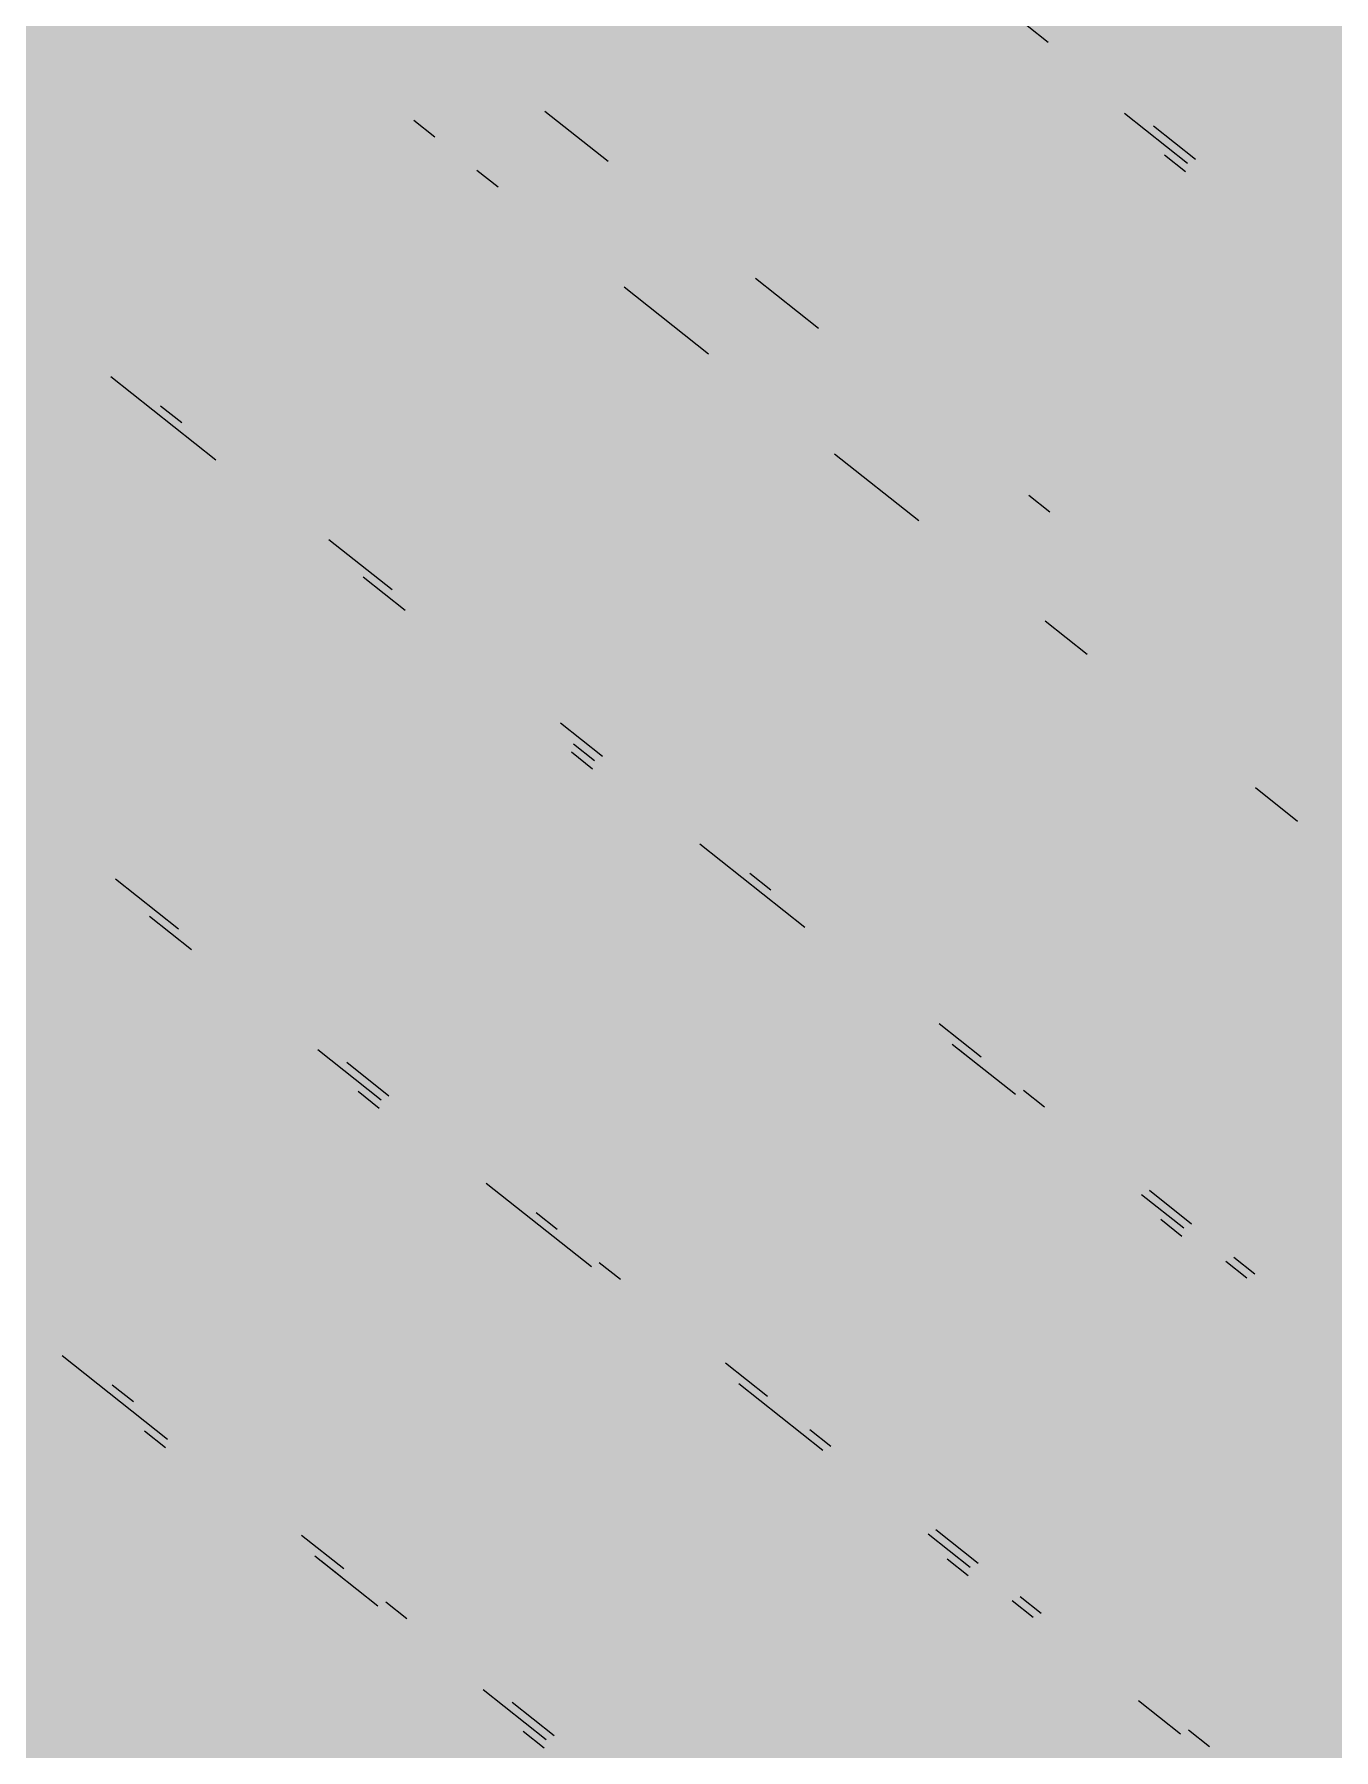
# Paper-space layout '03 3D Building and Roof' of a CAD drawing. Header units: millimetres. Extents: x 5 to 415, y 5 to 292.
# Drawn here: x 258.859 to 260.909, y 83.604 to 86.311 of the extents above; entities that cross this region are included whole.
import ezdxf

# ---------------------------------------------------------------- set-up
doc = ezdxf.new("R2010")
doc.units = ezdxf.units.MM
doc.layers.add('EXISTING', color=7, linetype='Continuous')
doc.layers.add('IMAGES', color=7, linetype='Continuous')

# ---------------------------------------------------------------- blocks, each defined once
blk = doc.blocks.new('SHEET_03')
at = {"layer": 'EXISTING', "color": 250, "lineweight": 9}
for p, q in [((260.4586, 86.2977), (260.4254, 86.324)), ((259.7643, 86.1099), (259.6647, 86.1889)), ((260.5789, 86.1864), (260.6785, 86.1074)), ((259.4578, 86.1756), (259.491, 86.1493)), ((260.691, 86.1133), (260.6246, 86.166)), ((260.6753, 86.0938), (260.6421, 86.1201)), ((259.5574, 86.0966), (259.5906, 86.0703)), ((260.0963, 85.8465), (259.9967, 85.9255)), ((259.7898, 85.9122), (259.9226, 85.8069)), ((258.9795, 85.7709), (259.1454, 85.6393)), ((259.0915, 85.6978), (259.0583, 85.7241)), ((260.1217, 85.6488), (260.2545, 85.5435)), ((260.4614, 85.5568), (260.4282, 85.5831)), ((259.4235, 85.4344), (259.3239, 85.5134)), ((259.3778, 85.4549), (259.4442, 85.4022)), ((260.4537, 85.3855), (260.5201, 85.3328)), ((259.7554, 85.171), (259.6891, 85.2237)), ((259.7098, 85.1915), (259.743, 85.1651)), ((259.7398, 85.1515), (259.7066, 85.1779)), ((260.7857, 85.1221), (260.852, 85.0694)), ((259.9089, 85.0335), (260.0749, 84.9018)), ((259.0865, 84.8989), (258.987, 84.9779)), ((260.021, 84.9603), (259.9878, 84.9866)), ((259.0409, 84.9194), (259.1072, 84.8667)), ((260.353, 84.6969), (260.2866, 84.7496)), ((259.3064, 84.7087), (259.406, 84.6296)), ((260.3073, 84.7174), (260.4069, 84.6384)), ((260.3498, 84.6833), (260.3166, 84.7096)), ((259.4185, 84.6355), (259.3521, 84.6882)), ((260.4526, 84.6179), (260.4194, 84.6442)), ((259.4029, 84.616), (259.3697, 84.6424)), ((259.572, 84.498), (259.738, 84.3663)), ((260.6849, 84.4335), (260.6185, 84.4862)), ((260.606, 84.4803), (260.6724, 84.4277)), ((259.6841, 84.4248), (259.6509, 84.4511)), ((260.6693, 84.414), (260.6361, 84.4404)), ((260.7388, 84.375), (260.772, 84.3486)), ((260.7845, 84.3545), (260.7513, 84.3808)), ((259.7836, 84.3458), (259.7504, 84.3721)), ((258.9031, 84.2258), (259.0691, 84.0942)), ((260.016, 84.1614), (259.9496, 84.2141)), ((259.0152, 84.1527), (258.982, 84.179)), ((259.9703, 84.1819), (260.1031, 84.0765)), ((259.0659, 84.0805), (259.0327, 84.1069)), ((260.1156, 84.0824), (260.0824, 84.1087)), ((259.3471, 83.8893), (259.2807, 83.942)), ((260.2691, 83.9448), (260.3355, 83.8922)), ((260.348, 83.898), (260.2816, 83.9507)), ((259.3014, 83.9098), (259.401, 83.8308)), ((259.344, 83.8757), (259.3108, 83.902)), ((260.3323, 83.8785), (260.2991, 83.9049)), ((259.4467, 83.8103), (259.4135, 83.8366)), ((260.4019, 83.8395), (260.4351, 83.8131)), ((260.4476, 83.819), (260.4144, 83.8453)), ((259.567, 83.6991), (259.6666, 83.62)), ((259.6791, 83.6259), (259.6127, 83.6786)), ((260.601, 83.6814), (260.6674, 83.6288)), ((259.6634, 83.6064), (259.6302, 83.6328)), ((260.7131, 83.6083), (260.6799, 83.6346))]:
    blk.add_line(p, q, dxfattribs=at)
at = {"layer": 'IMAGES', "color": 7}
for points in [[(258.5945, 86.2777), (258.98, 86.2777), (258.5945, 86.3741), (258.98, 86.3741)], [(258.98, 86.2777), (259.1727, 86.2777), (258.98, 86.3741), (259.1727, 86.3741)], [(259.1727, 86.2777), (259.3655, 86.2777), (259.1727, 86.3741), (259.3655, 86.3741)], [(259.3655, 86.2777), (259.5582, 86.2777), (259.3655, 86.3741), (259.5582, 86.3741)], [(259.5582, 86.2777), (259.6545, 86.2777), (259.5582, 86.3741), (259.6545, 86.3741)], [(259.6545, 86.2777), (259.7509, 86.2777), (259.6545, 86.3741), (259.7509, 86.3741)], [(259.7509, 86.2777), (260.1364, 86.2777), (259.7509, 86.3741), (260.1364, 86.3741)], [(260.1364, 86.2777), (260.2327, 86.2777), (260.1364, 86.3741), (260.2327, 86.3741)], [(260.2327, 86.2777), (260.3291, 86.2777), (260.2327, 86.3741), (260.3291, 86.3741)], [(260.3291, 86.2777), (260.4255, 86.2777), (260.3291, 86.3741), (260.4255, 86.3741)], [(260.4255, 86.2777), (260.5218, 86.2777), (260.4255, 86.3741), (260.5218, 86.3741)], [(260.5218, 86.2777), (260.6182, 86.2777), (260.5218, 86.3741), (260.6182, 86.3741)], [(260.6182, 86.2777), (260.7145, 86.2777), (260.6182, 86.3741), (260.7145, 86.3741)], [(260.7145, 86.2777), (260.8109, 86.2777), (260.7145, 86.3741), (260.8109, 86.3741)], [(260.8109, 86.2777), (260.9073, 86.2777), (260.8109, 86.3741), (260.9073, 86.3741)], [(260.9073, 86.1813), (261.2927, 86.1813), (260.9073, 86.3741), (261.2927, 86.3741)], [(258.6909, 86.1813), (259.0764, 86.1813), (258.6909, 86.2777), (259.0764, 86.2777)], [(259.0764, 86.1813), (259.1727, 86.1813), (259.0764, 86.2777), (259.1727, 86.2777)], [(259.1727, 86.1813), (259.2691, 86.1813), (259.1727, 86.2777), (259.2691, 86.2777)], [(259.2691, 86.1813), (259.3655, 86.1813), (259.2691, 86.2777), (259.3655, 86.2777)], [(259.3655, 86.1813), (259.4618, 86.1813), (259.3655, 86.2777), (259.4618, 86.2777)], [(259.4618, 86.1813), (259.5582, 86.1813), (259.4618, 86.2777), (259.5582, 86.2777)], [(259.5582, 86.1813), (259.6545, 86.1813), (259.5582, 86.2777), (259.6545, 86.2777)], [(259.6545, 86.1813), (259.7509, 86.1813), (259.6545, 86.2777), (259.7509, 86.2777)], [(259.7509, 86.1813), (259.8473, 86.1813), (259.7509, 86.2777), (259.8473, 86.2777)], [(259.8473, 86.1813), (260.2327, 86.1813), (259.8473, 86.2777), (260.2327, 86.2777)], [(260.2327, 86.1813), (260.3291, 86.1813), (260.2327, 86.2777), (260.3291, 86.2777)], [(260.3291, 86.1813), (260.4255, 86.1813), (260.3291, 86.2777), (260.4255, 86.2777)], [(260.4255, 86.1813), (260.5218, 86.1813), (260.4255, 86.2777), (260.5218, 86.2777)], [(260.5218, 86.1813), (260.6182, 86.1813), (260.5218, 86.2777), (260.6182, 86.2777)], [(260.6182, 86.1813), (260.7145, 86.1813), (260.6182, 86.2777), (260.7145, 86.2777)], [(260.7145, 86.1813), (260.8109, 86.1813), (260.7145, 86.2777), (260.8109, 86.2777)], [(260.8109, 86.1813), (260.9073, 86.1813), (260.8109, 86.2777), (260.9073, 86.2777)], [(258.7873, 86.0849), (259.2691, 86.0849), (258.7873, 86.1813), (259.2691, 86.1813)], [(259.2691, 86.0849), (259.3655, 86.0849), (259.2691, 86.1813), (259.3655, 86.1813)], [(259.3655, 86.0849), (259.5582, 86.0849), (259.3655, 86.1813), (259.5582, 86.1813)], [(259.5582, 86.0849), (259.6545, 86.0849), (259.5582, 86.1813), (259.6545, 86.1813)], [(259.6545, 86.0849), (259.7509, 86.0849), (259.6545, 86.1813), (259.7509, 86.1813)], [(259.7509, 86.0849), (259.8473, 86.0849), (259.7509, 86.1813), (259.8473, 86.1813)], [(259.8473, 86.0849), (259.9436, 86.0849), (259.8473, 86.1813), (259.9436, 86.1813)], [(259.9436, 86.0849), (260.3291, 86.0849), (259.9436, 86.1813), (260.3291, 86.1813)], [(260.3291, 86.0849), (260.4255, 86.0849), (260.3291, 86.1813), (260.4255, 86.1813)], [(260.4255, 86.0849), (260.5218, 86.0849), (260.4255, 86.1813), (260.5218, 86.1813)], [(260.5218, 86.0849), (260.6182, 86.0849), (260.5218, 86.1813), (260.6182, 86.1813)], [(260.6182, 86.0849), (260.7145, 86.0849), (260.6182, 86.1813), (260.7145, 86.1813)], [(260.7145, 86.0849), (260.8109, 86.0849), (260.7145, 86.1813), (260.8109, 86.1813)], [(260.8109, 86.0849), (260.9073, 86.0849), (260.8109, 86.1813), (260.9073, 86.1813)], [(260.9073, 86.0849), (261.0036, 86.0849), (260.9073, 86.1813), (261.0036, 86.1813)], [(258.7873, 85.9885), (258.8836, 85.9885), (258.7873, 86.0849), (258.8836, 86.0849)], [(258.8836, 85.9885), (259.3655, 85.9885), (258.8836, 86.0849), (259.3655, 86.0849)], [(259.3655, 85.9885), (259.4618, 85.9885), (259.3655, 86.0849), (259.4618, 86.0849)], [(259.4618, 85.9885), (259.5582, 85.9885), (259.4618, 86.0849), (259.5582, 86.0849)], [(259.5582, 85.9885), (259.6545, 85.9885), (259.5582, 86.0849), (259.6545, 86.0849)], [(259.6545, 85.9885), (259.7509, 85.9885), (259.6545, 86.0849), (259.7509, 86.0849)], [(259.7509, 85.9885), (259.8473, 85.9885), (259.7509, 86.0849), (259.8473, 86.0849)], [(259.8473, 85.9885), (259.9436, 85.9885), (259.8473, 86.0849), (259.9436, 86.0849)], [(259.9436, 85.9885), (260.04, 85.9885), (259.9436, 86.0849), (260.04, 86.0849)], [(260.04, 85.9885), (260.1364, 85.9885), (260.04, 86.0849), (260.1364, 86.0849)], [(260.1364, 85.9885), (260.5218, 85.9885), (260.1364, 86.0849), (260.5218, 86.0849)], [(260.5218, 85.9885), (260.6182, 85.9885), (260.5218, 86.0849), (260.6182, 86.0849)], [(260.6182, 85.9885), (260.7145, 85.9885), (260.6182, 86.0849), (260.7145, 86.0849)], [(260.7145, 85.9885), (260.8109, 85.9885), (260.7145, 86.0849), (260.8109, 86.0849)], [(260.8109, 85.9885), (260.9073, 85.9885), (260.8109, 86.0849), (260.9073, 86.0849)], [(260.9073, 85.9885), (261.0036, 85.9885), (260.9073, 86.0849), (261.0036, 86.0849)], [(258.6909, 85.8921), (258.8836, 85.8921), (258.6909, 85.9885), (258.8836, 85.9885)], [(258.8836, 85.8921), (258.98, 85.8921), (258.8836, 85.9885), (258.98, 85.9885)], [(258.98, 85.8921), (259.0764, 85.8921), (258.98, 85.9885), (259.0764, 85.9885)], [(259.0764, 85.8921), (259.4618, 85.8921), (259.0764, 85.9885), (259.4618, 85.9885)], [(259.4618, 85.8921), (259.5582, 85.8921), (259.4618, 85.9885), (259.5582, 85.9885)], [(259.5582, 85.8921), (259.6545, 85.8921), (259.5582, 85.9885), (259.6545, 85.9885)], [(259.6545, 85.8921), (259.7509, 85.8921), (259.6545, 85.9885), (259.7509, 85.9885)], [(259.7509, 85.8921), (259.8473, 85.8921), (259.7509, 85.9885), (259.8473, 85.9885)], [(259.8473, 85.8921), (259.9436, 85.8921), (259.8473, 85.9885), (259.9436, 85.9885)], [(259.9436, 85.8921), (260.04, 85.8921), (259.9436, 85.9885), (260.04, 85.9885)], [(260.04, 85.8921), (260.1364, 85.8921), (260.04, 85.9885), (260.1364, 85.9885)], [(260.1364, 85.8921), (260.2327, 85.8921), (260.1364, 85.9885), (260.2327, 85.9885)], [(260.2327, 85.8921), (260.6182, 85.8921), (260.2327, 85.9885), (260.6182, 85.9885)], [(260.6182, 85.8921), (260.7145, 85.8921), (260.6182, 85.9885), (260.7145, 85.9885)], [(260.7145, 85.8921), (260.8109, 85.8921), (260.7145, 85.9885), (260.8109, 85.9885)], [(260.8109, 85.8921), (260.9073, 85.8921), (260.8109, 85.9885), (260.9073, 85.9885)], [(260.9073, 85.8921), (261.0036, 85.8921), (260.9073, 85.9885), (261.0036, 85.9885)], [(258.7873, 85.7957), (258.98, 85.7957), (258.7873, 85.8921), (258.98, 85.8921)], [(258.98, 85.7957), (259.0764, 85.7957), (258.98, 85.8921), (259.0764, 85.8921)], [(259.0764, 85.7957), (259.1727, 85.7957), (259.0764, 85.8921), (259.1727, 85.8921)], [(259.1727, 85.7957), (259.6545, 85.7957), (259.1727, 85.8921), (259.6545, 85.8921)], [(259.6545, 85.7957), (259.7509, 85.7957), (259.6545, 85.8921), (259.7509, 85.8921)], [(259.7509, 85.7957), (259.8473, 85.7957), (259.7509, 85.8921), (259.8473, 85.8921)], [(259.8473, 85.7957), (260.04, 85.7957), (259.8473, 85.8921), (260.04, 85.8921)], [(260.04, 85.7957), (260.1364, 85.7957), (260.04, 85.8921), (260.1364, 85.8921)], [(260.1364, 85.7957), (260.2327, 85.7957), (260.1364, 85.8921), (260.2327, 85.8921)], [(260.2327, 85.7957), (260.3291, 85.7957), (260.2327, 85.8921), (260.3291, 85.8921)], [(260.3291, 85.7957), (260.8109, 85.7957), (260.3291, 85.8921), (260.8109, 85.8921)], [(260.8109, 85.7957), (260.9073, 85.7957), (260.8109, 85.8921), (260.9073, 85.8921)], [(260.9073, 85.7957), (261.0036, 85.7957), (260.9073, 85.8921), (261.0036, 85.8921)], [(258.7873, 85.6993), (258.8836, 85.6993), (258.7873, 85.7957), (258.8836, 85.7957)], [(258.8836, 85.6993), (258.98, 85.6993), (258.8836, 85.7957), (258.98, 85.7957)], [(258.98, 85.6993), (259.0764, 85.6993), (258.98, 85.7957), (259.0764, 85.7957)], [(259.0764, 85.6993), (259.1727, 85.6993), (259.0764, 85.7957), (259.1727, 85.7957)], [(259.1727, 85.6993), (259.2691, 85.6993), (259.1727, 85.7957), (259.2691, 85.7957)], [(259.2691, 85.6993), (259.7509, 85.6993), (259.2691, 85.7957), (259.7509, 85.7957)], [(259.7509, 85.6993), (259.8473, 85.6993), (259.7509, 85.7957), (259.8473, 85.7957)], [(259.8473, 85.6993), (259.9436, 85.6993), (259.8473, 85.7957), (259.9436, 85.7957)], [(259.9436, 85.6993), (260.04, 85.6993), (259.9436, 85.7957), (260.04, 85.7957)], [(260.04, 85.6993), (260.1364, 85.6993), (260.04, 85.7957), (260.1364, 85.7957)], [(260.1364, 85.6993), (260.2327, 85.6993), (260.1364, 85.7957), (260.2327, 85.7957)], [(260.2327, 85.6993), (260.3291, 85.6993), (260.2327, 85.7957), (260.3291, 85.7957)], [(260.3291, 85.6993), (260.4255, 85.6993), (260.3291, 85.7957), (260.4255, 85.7957)], [(260.4255, 85.6993), (261.0036, 85.6993), (260.4255, 85.7957), (261.0036, 85.7957)], [(258.4018, 85.6029), (258.8836, 85.6029), (258.4018, 85.6993), (258.8836, 85.6993)], [(258.8836, 85.6029), (258.98, 85.6029), (258.8836, 85.6993), (258.98, 85.6993)], [(258.98, 85.6029), (259.0764, 85.6029), (258.98, 85.6993), (259.0764, 85.6993)], [(259.0764, 85.6029), (259.1727, 85.6029), (259.0764, 85.6993), (259.1727, 85.6993)], [(259.1727, 85.6029), (259.2691, 85.6029), (259.1727, 85.6993), (259.2691, 85.6993)], [(259.2691, 85.6029), (259.3655, 85.6029), (259.2691, 85.6993), (259.3655, 85.6993)], [(259.3655, 85.6029), (259.8473, 85.6029), (259.3655, 85.6993), (259.8473, 85.6993)], [(259.8473, 85.6029), (259.9436, 85.6029), (259.8473, 85.6993), (259.9436, 85.6993)], [(259.9436, 85.6029), (260.04, 85.6029), (259.9436, 85.6993), (260.04, 85.6993)], [(260.04, 85.6029), (260.3291, 85.6029), (260.04, 85.6993), (260.3291, 85.6993)], [(260.3291, 85.6029), (260.4255, 85.6029), (260.3291, 85.6993), (260.4255, 85.6993)], [(260.4255, 85.6029), (260.6182, 85.6029), (260.4255, 85.6993), (260.6182, 85.6993)], [(260.6182, 85.6029), (261.0036, 85.6029), (260.6182, 85.6993), (261.0036, 85.6993)], [(258.4982, 85.5065), (258.98, 85.5065), (258.4982, 85.6029), (258.98, 85.6029)], [(258.98, 85.5065), (259.0764, 85.5065), (258.98, 85.6029), (259.0764, 85.6029)], [(259.0764, 85.5065), (259.1727, 85.5065), (259.0764, 85.6029), (259.1727, 85.6029)], [(259.1727, 85.5065), (259.3655, 85.5065), (259.1727, 85.6029), (259.3655, 85.6029)], [(259.3655, 85.5065), (259.4618, 85.5065), (259.3655, 85.6029), (259.4618, 85.6029)], [(259.4618, 85.5065), (259.5582, 85.5065), (259.4618, 85.6029), (259.5582, 85.6029)], [(259.5582, 85.5065), (259.9436, 85.5065), (259.5582, 85.6029), (259.9436, 85.6029)], [(259.9436, 85.5065), (260.04, 85.5065), (259.9436, 85.6029), (260.04, 85.6029)], [(260.04, 85.5065), (260.1364, 85.5065), (260.04, 85.6029), (260.1364, 85.6029)], [(260.1364, 85.5065), (260.2327, 85.5065), (260.1364, 85.6029), (260.2327, 85.6029)], [(260.2327, 85.5065), (260.3291, 85.5065), (260.2327, 85.6029), (260.3291, 85.6029)], [(260.3291, 85.5065), (260.4255, 85.5065), (260.3291, 85.6029), (260.4255, 85.6029)], [(260.4255, 85.5065), (260.5218, 85.5065), (260.4255, 85.6029), (260.5218, 85.6029)], [(260.5218, 85.5065), (260.6182, 85.5065), (260.5218, 85.6029), (260.6182, 85.6029)], [(260.6182, 85.5065), (260.7145, 85.5065), (260.6182, 85.6029), (260.7145, 85.6029)], [(260.7145, 85.5065), (261.1, 85.5065), (260.7145, 85.6029), (261.1, 85.6029)], [(258.5945, 85.4101), (259.0764, 85.4101), (258.5945, 85.5065), (259.0764, 85.5065)], [(259.0764, 85.4101), (259.1727, 85.4101), (259.0764, 85.5065), (259.1727, 85.5065)], [(259.1727, 85.4101), (259.2691, 85.4101), (259.1727, 85.5065), (259.2691, 85.5065)], [(259.2691, 85.4101), (259.4618, 85.4101), (259.2691, 85.5065), (259.4618, 85.5065)], [(259.4618, 85.4101), (259.5582, 85.4101), (259.4618, 85.5065), (259.5582, 85.5065)], [(259.5582, 85.4101), (259.6545, 85.4101), (259.5582, 85.5065), (259.6545, 85.5065)], [(259.6545, 85.4101), (260.1364, 85.4101), (259.6545, 85.5065), (260.1364, 85.5065)], [(260.1364, 85.4101), (260.2327, 85.4101), (260.1364, 85.5065), (260.2327, 85.5065)], [(260.2327, 85.4101), (260.3291, 85.4101), (260.2327, 85.5065), (260.3291, 85.5065)], [(260.3291, 85.4101), (260.4255, 85.4101), (260.3291, 85.5065), (260.4255, 85.5065)], [(260.4255, 85.4101), (260.5218, 85.4101), (260.4255, 85.5065), (260.5218, 85.5065)], [(260.5218, 85.4101), (260.6182, 85.4101), (260.5218, 85.5065), (260.6182, 85.5065)], [(260.6182, 85.4101), (260.7145, 85.4101), (260.6182, 85.5065), (260.7145, 85.5065)], [(260.7145, 85.4101), (260.8109, 85.4101), (260.7145, 85.5065), (260.8109, 85.5065)], [(260.8109, 85.4101), (261.2927, 85.4101), (260.8109, 85.5065), (261.2927, 85.5065)], [(258.7873, 85.3137), (259.2691, 85.3137), (258.7873, 85.4101), (259.2691, 85.4101)], [(259.2691, 85.3137), (259.3655, 85.3137), (259.2691, 85.4101), (259.3655, 85.4101)], [(259.3655, 85.3137), (259.5582, 85.3137), (259.3655, 85.4101), (259.5582, 85.4101)], [(259.5582, 85.3137), (259.6545, 85.3137), (259.5582, 85.4101), (259.6545, 85.4101)], [(259.6545, 85.3137), (259.7509, 85.3137), (259.6545, 85.4101), (259.7509, 85.4101)], [(259.7509, 85.3137), (260.2327, 85.3137), (259.7509, 85.4101), (260.2327, 85.4101)], [(260.2327, 85.3137), (260.3291, 85.3137), (260.2327, 85.4101), (260.3291, 85.4101)], [(260.3291, 85.3137), (260.4255, 85.3137), (260.3291, 85.4101), (260.4255, 85.4101)], [(260.4255, 85.3137), (260.5218, 85.3137), (260.4255, 85.4101), (260.5218, 85.4101)], [(260.5218, 85.3137), (260.6182, 85.3137), (260.5218, 85.4101), (260.6182, 85.4101)], [(260.6182, 85.2173), (260.7145, 85.2173), (260.6182, 85.4101), (260.7145, 85.4101)], [(260.7145, 85.3137), (260.8109, 85.3137), (260.7145, 85.4101), (260.8109, 85.4101)], [(260.8109, 85.3137), (260.9073, 85.3137), (260.8109, 85.4101), (260.9073, 85.4101)], [(260.9073, 85.3137), (261.3891, 85.3137), (260.9073, 85.4101), (261.3891, 85.4101)], [(258.7873, 85.2173), (258.8836, 85.2173), (258.7873, 85.3137), (258.8836, 85.3137)], [(258.8836, 85.2173), (259.4618, 85.2173), (258.8836, 85.3137), (259.4618, 85.3137)], [(259.4618, 85.2173), (259.5582, 85.2173), (259.4618, 85.3137), (259.5582, 85.3137)], [(259.5582, 85.2173), (259.6545, 85.2173), (259.5582, 85.3137), (259.6545, 85.3137)], [(259.6545, 85.2173), (259.7509, 85.2173), (259.6545, 85.3137), (259.7509, 85.3137)], [(259.7509, 85.2173), (260.3291, 85.2173), (259.7509, 85.3137), (260.3291, 85.3137)], [(260.3291, 85.2173), (260.4255, 85.2173), (260.3291, 85.3137), (260.4255, 85.3137)], [(260.4255, 85.2173), (260.5218, 85.2173), (260.4255, 85.3137), (260.5218, 85.3137)], [(260.5218, 85.2173), (260.6182, 85.2173), (260.5218, 85.3137), (260.6182, 85.3137)], [(260.7145, 85.2173), (260.9073, 85.2173), (260.7145, 85.3137), (260.9073, 85.3137)], [(260.9073, 85.2173), (261.0036, 85.2173), (260.9073, 85.3137), (261.0036, 85.3137)], [(258.7873, 85.1208), (258.8836, 85.1208), (258.7873, 85.2173), (258.8836, 85.2173)], [(258.8836, 85.1208), (258.98, 85.1208), (258.8836, 85.2173), (258.98, 85.2173)], [(258.98, 85.1208), (259.4618, 85.1208), (258.98, 85.2173), (259.4618, 85.2173)], [(259.4618, 85.1208), (259.5582, 85.1208), (259.4618, 85.2173), (259.5582, 85.2173)], [(259.5582, 85.1208), (259.6545, 85.1208), (259.5582, 85.2173), (259.6545, 85.2173)], [(259.6545, 85.1208), (259.8473, 85.1208), (259.6545, 85.2173), (259.8473, 85.2173)], [(259.8473, 85.1208), (260.4255, 85.1208), (259.8473, 85.2173), (260.4255, 85.2173)], [(260.4255, 85.1208), (260.5218, 85.1208), (260.4255, 85.2173), (260.5218, 85.2173)], [(260.5218, 85.1208), (260.6182, 85.1208), (260.5218, 85.2173), (260.6182, 85.2173)], [(260.6182, 85.1208), (260.7145, 85.1208), (260.6182, 85.2173), (260.7145, 85.2173)], [(260.7145, 85.1208), (261.0036, 85.1208), (260.7145, 85.2173), (261.0036, 85.2173)], [(258.7873, 85.0244), (258.8836, 85.0244), (258.7873, 85.1208), (258.8836, 85.1208)], [(258.8836, 85.0244), (258.98, 85.0244), (258.8836, 85.1208), (258.98, 85.1208)], [(258.98, 85.0244), (259.0764, 85.0244), (258.98, 85.1208), (259.0764, 85.1208)], [(259.0764, 85.0244), (259.7509, 85.0244), (259.0764, 85.1208), (259.7509, 85.1208)], [(259.7509, 85.0244), (259.8473, 85.0244), (259.7509, 85.1208), (259.8473, 85.1208)], [(259.8473, 85.0244), (259.9436, 85.0244), (259.8473, 85.1208), (259.9436, 85.1208)], [(259.9436, 85.0244), (260.04, 85.0244), (259.9436, 85.1208), (260.04, 85.1208)], [(260.04, 85.0244), (260.1364, 85.0244), (260.04, 85.1208), (260.1364, 85.1208)], [(260.1364, 85.0244), (260.5218, 85.0244), (260.1364, 85.1208), (260.5218, 85.1208)], [(260.5218, 85.0244), (260.6182, 85.0244), (260.5218, 85.1208), (260.6182, 85.1208)], [(260.6182, 85.0244), (260.7145, 85.0244), (260.6182, 85.1208), (260.7145, 85.1208)], [(260.7145, 85.0244), (260.8109, 85.0244), (260.7145, 85.1208), (260.8109, 85.1208)], [(260.8109, 85.0244), (260.9073, 85.0244), (260.8109, 85.1208), (260.9073, 85.1208)], [(260.9073, 85.0244), (261.1, 85.0244), (260.9073, 85.1208), (261.1, 85.1208)], [(258.7873, 84.928), (258.8836, 84.928), (258.7873, 85.0244), (258.8836, 85.0244)], [(258.8836, 84.928), (259.0764, 84.928), (258.8836, 85.0244), (259.0764, 85.0244)], [(259.0764, 84.928), (259.1727, 84.928), (259.0764, 85.0244), (259.1727, 85.0244)], [(259.1727, 84.928), (259.7509, 84.928), (259.1727, 85.0244), (259.7509, 85.0244)], [(259.7509, 84.928), (259.8473, 84.928), (259.7509, 85.0244), (259.8473, 85.0244)], [(259.8473, 84.928), (259.9436, 84.928), (259.8473, 85.0244), (259.9436, 85.0244)], [(259.9436, 84.928), (260.1364, 84.928), (259.9436, 85.0244), (260.1364, 85.0244)], [(260.1364, 84.928), (260.2327, 84.928), (260.1364, 85.0244), (260.2327, 85.0244)], [(260.2327, 84.928), (260.7145, 84.928), (260.2327, 85.0244), (260.7145, 85.0244)], [(260.7145, 84.928), (260.8109, 84.928), (260.7145, 85.0244), (260.8109, 85.0244)], [(260.8109, 84.928), (260.9073, 84.928), (260.8109, 85.0244), (260.9073, 85.0244)], [(260.9073, 84.928), (261.0036, 84.928), (260.9073, 85.0244), (261.0036, 85.0244)], [(258.4018, 84.8316), (258.8836, 84.8316), (258.4018, 84.928), (258.8836, 84.928)], [(258.8836, 84.8316), (258.98, 84.8316), (258.8836, 84.928), (258.98, 84.928)], [(258.98, 84.8316), (259.1727, 84.8316), (258.98, 84.928), (259.1727, 84.928)], [(259.1727, 84.8316), (259.2691, 84.8316), (259.1727, 84.928), (259.2691, 84.928)], [(259.2691, 84.8316), (259.3655, 84.8316), (259.2691, 84.928), (259.3655, 84.928)], [(259.3655, 84.8316), (259.8473, 84.8316), (259.3655, 84.928), (259.8473, 84.928)], [(259.8473, 84.8316), (259.9436, 84.8316), (259.8473, 84.928), (259.9436, 84.928)], [(259.9436, 84.8316), (260.04, 84.8316), (259.9436, 84.928), (260.04, 84.928)], [(260.04, 84.8316), (260.1364, 84.8316), (260.04, 84.928), (260.1364, 84.928)], [(260.1364, 84.7352), (260.2327, 84.7352), (260.1364, 84.928), (260.2327, 84.928)], [(260.2327, 84.8316), (260.3291, 84.8316), (260.2327, 84.928), (260.3291, 84.928)], [(260.3291, 84.8316), (260.4255, 84.8316), (260.3291, 84.928), (260.4255, 84.928)], [(260.4255, 84.8316), (260.8109, 84.8316), (260.4255, 84.928), (260.8109, 84.928)], [(260.8109, 84.8316), (260.9073, 84.8316), (260.8109, 84.928), (260.9073, 84.928)], [(260.9073, 84.8316), (261.0036, 84.8316), (260.9073, 84.928), (261.0036, 84.928)], [(258.4982, 84.7352), (258.98, 84.7352), (258.4982, 84.8316), (258.98, 84.8316)], [(258.98, 84.7352), (259.0764, 84.7352), (258.98, 84.8316), (259.0764, 84.8316)], [(259.0764, 84.7352), (259.2691, 84.7352), (259.0764, 84.8316), (259.2691, 84.8316)], [(259.2691, 84.7352), (259.3655, 84.7352), (259.2691, 84.8316), (259.3655, 84.8316)], [(259.3655, 84.7352), (259.4618, 84.7352), (259.3655, 84.8316), (259.4618, 84.8316)], [(259.4618, 84.7352), (259.9436, 84.7352), (259.4618, 84.8316), (259.9436, 84.8316)], [(259.9436, 84.7352), (260.04, 84.7352), (259.9436, 84.8316), (260.04, 84.8316)], [(260.04, 84.7352), (260.1364, 84.7352), (260.04, 84.8316), (260.1364, 84.8316)], [(260.2327, 84.7352), (260.3291, 84.7352), (260.2327, 84.8316), (260.3291, 84.8316)], [(260.3291, 84.7352), (260.4255, 84.7352), (260.3291, 84.8316), (260.4255, 84.8316)], [(260.4255, 84.7352), (260.5218, 84.7352), (260.4255, 84.8316), (260.5218, 84.8316)], [(260.5218, 84.7352), (261.0036, 84.7352), (260.5218, 84.8316), (261.0036, 84.8316)], [(258.6909, 84.6388), (259.0764, 84.6388), (258.6909, 84.7352), (259.0764, 84.7352)], [(259.0764, 84.6388), (259.1727, 84.6388), (259.0764, 84.7352), (259.1727, 84.7352)], [(259.1727, 84.6388), (259.2691, 84.6388), (259.1727, 84.7352), (259.2691, 84.7352)], [(259.2691, 84.6388), (259.4618, 84.6388), (259.2691, 84.7352), (259.4618, 84.7352)], [(259.4618, 84.6388), (259.5582, 84.6388), (259.4618, 84.7352), (259.5582, 84.7352)], [(259.5582, 84.6388), (260.1364, 84.6388), (259.5582, 84.7352), (260.1364, 84.7352)], [(260.1364, 84.6388), (260.2327, 84.6388), (260.1364, 84.7352), (260.2327, 84.7352)], [(260.2327, 84.6388), (260.3291, 84.6388), (260.2327, 84.7352), (260.3291, 84.7352)], [(260.3291, 84.6388), (260.4255, 84.6388), (260.3291, 84.7352), (260.4255, 84.7352)], [(260.4255, 84.6388), (260.5218, 84.6388), (260.4255, 84.7352), (260.5218, 84.7352)], [(260.5218, 84.6388), (260.6182, 84.6388), (260.5218, 84.7352), (260.6182, 84.7352)], [(260.6182, 84.6388), (261.1964, 84.6388), (260.6182, 84.7352), (261.1964, 84.7352)], [(258.7873, 84.5424), (259.2691, 84.5424), (258.7873, 84.6388), (259.2691, 84.6388)], [(259.2691, 84.5424), (259.3655, 84.5424), (259.2691, 84.6388), (259.3655, 84.6388)], [(259.3655, 84.5424), (259.5582, 84.5424), (259.3655, 84.6388), (259.5582, 84.6388)], [(259.5582, 84.5424), (259.6545, 84.5424), (259.5582, 84.6388), (259.6545, 84.6388)], [(259.6545, 84.5424), (260.2327, 84.5424), (259.6545, 84.6388), (260.2327, 84.6388)], [(260.2327, 84.5424), (260.3291, 84.5424), (260.2327, 84.6388), (260.3291, 84.6388)], [(260.3291, 84.5424), (260.5218, 84.5424), (260.3291, 84.6388), (260.5218, 84.6388)], [(260.5218, 84.5424), (260.6182, 84.5424), (260.5218, 84.6388), (260.6182, 84.6388)], [(260.6182, 84.5424), (260.7145, 84.5424), (260.6182, 84.6388), (260.7145, 84.6388)], [(260.7145, 84.5424), (261.1964, 84.5424), (260.7145, 84.6388), (261.1964, 84.6388)], [(258.6909, 84.446), (259.3655, 84.446), (258.6909, 84.5424), (259.3655, 84.5424)], [(259.3655, 84.446), (259.4618, 84.446), (259.3655, 84.5424), (259.4618, 84.5424)], [(259.4618, 84.446), (259.5582, 84.446), (259.4618, 84.5424), (259.5582, 84.5424)], [(259.5582, 84.446), (259.6545, 84.446), (259.5582, 84.5424), (259.6545, 84.5424)], [(259.6545, 84.446), (259.7509, 84.446), (259.6545, 84.5424), (259.7509, 84.5424)], [(259.7509, 84.446), (259.8473, 84.446), (259.7509, 84.5424), (259.8473, 84.5424)], [(259.8473, 84.446), (260.3291, 84.446), (259.8473, 84.5424), (260.3291, 84.5424)], [(260.3291, 84.446), (260.4255, 84.446), (260.3291, 84.5424), (260.4255, 84.5424)], [(260.4255, 84.446), (260.5218, 84.446), (260.4255, 84.5424), (260.5218, 84.5424)], [(260.5218, 84.446), (260.6182, 84.446), (260.5218, 84.5424), (260.6182, 84.5424)], [(260.6182, 84.446), (260.7145, 84.446), (260.6182, 84.5424), (260.7145, 84.5424)], [(260.7145, 84.446), (260.8109, 84.446), (260.7145, 84.5424), (260.8109, 84.5424)], [(260.8109, 84.446), (261.2927, 84.446), (260.8109, 84.5424), (261.2927, 84.5424)], [(258.7873, 84.3496), (258.8836, 84.3496), (258.7873, 84.446), (258.8836, 84.446)], [(258.8836, 84.3496), (258.98, 84.3496), (258.8836, 84.446), (258.98, 84.446)], [(258.98, 84.3496), (259.4618, 84.3496), (258.98, 84.446), (259.4618, 84.446)], [(259.4618, 84.3496), (259.5582, 84.3496), (259.4618, 84.446), (259.5582, 84.446)], [(259.5582, 84.3496), (259.6545, 84.3496), (259.5582, 84.446), (259.6545, 84.446)], [(259.6545, 84.3496), (259.7509, 84.3496), (259.6545, 84.446), (259.7509, 84.446)], [(259.7509, 84.3496), (259.8473, 84.3496), (259.7509, 84.446), (259.8473, 84.446)], [(259.8473, 84.3496), (259.9436, 84.3496), (259.8473, 84.446), (259.9436, 84.446)], [(259.9436, 84.3496), (260.4255, 84.3496), (259.9436, 84.446), (260.4255, 84.446)], [(260.4255, 84.3496), (260.5218, 84.3496), (260.4255, 84.446), (260.5218, 84.446)], [(260.5218, 84.3496), (260.6182, 84.3496), (260.5218, 84.446), (260.6182, 84.446)], [(260.6182, 84.3496), (260.8109, 84.3496), (260.6182, 84.446), (260.8109, 84.446)], [(260.8109, 84.3496), (260.9073, 84.3496), (260.8109, 84.446), (260.9073, 84.446)], [(260.9073, 84.3496), (261.0036, 84.3496), (260.9073, 84.446), (261.0036, 84.446)], [(258.6909, 84.2532), (258.8836, 84.2532), (258.6909, 84.3496), (258.8836, 84.3496)], [(258.8836, 84.2532), (258.98, 84.2532), (258.8836, 84.3496), (258.98, 84.3496)], [(258.98, 84.2532), (259.0764, 84.2532), (258.98, 84.3496), (259.0764, 84.3496)], [(259.0764, 84.2532), (259.5582, 84.2532), (259.0764, 84.3496), (259.5582, 84.3496)], [(259.5582, 84.2532), (259.6545, 84.2532), (259.5582, 84.3496), (259.6545, 84.3496)], [(259.6545, 84.2532), (259.7509, 84.2532), (259.6545, 84.3496), (259.7509, 84.3496)], [(259.7509, 84.2532), (259.8473, 84.2532), (259.7509, 84.3496), (259.8473, 84.3496)], [(259.8473, 84.2532), (259.9436, 84.2532), (259.8473, 84.3496), (259.9436, 84.3496)], [(259.9436, 84.2532), (260.04, 84.2532), (259.9436, 84.3496), (260.04, 84.3496)], [(260.04, 84.2532), (260.6182, 84.2532), (260.04, 84.3496), (260.6182, 84.3496)], [(260.6182, 84.2532), (260.7145, 84.2532), (260.6182, 84.3496), (260.7145, 84.3496)], [(260.7145, 84.2532), (260.8109, 84.2532), (260.7145, 84.3496), (260.8109, 84.3496)], [(260.8109, 84.2532), (260.9073, 84.2532), (260.8109, 84.3496), (260.9073, 84.3496)], [(260.9073, 84.2532), (261.1, 84.2532), (260.9073, 84.3496), (261.1, 84.3496)], [(258.7873, 84.1568), (258.8836, 84.1568), (258.7873, 84.2532), (258.8836, 84.2532)], [(258.8836, 84.1568), (258.98, 84.1568), (258.8836, 84.2532), (258.98, 84.2532)], [(258.98, 84.1568), (259.0764, 84.1568), (258.98, 84.2532), (259.0764, 84.2532)], [(259.0764, 84.1568), (259.6545, 84.1568), (259.0764, 84.2532), (259.6545, 84.2532)], [(259.6545, 84.1568), (259.8473, 84.1568), (259.6545, 84.2532), (259.8473, 84.2532)], [(259.8473, 84.1568), (260.04, 84.1568), (259.8473, 84.2532), (260.04, 84.2532)], [(260.04, 84.1568), (260.1364, 84.1568), (260.04, 84.2532), (260.1364, 84.2532)], [(260.1364, 84.1568), (260.2327, 84.1568), (260.1364, 84.2532), (260.2327, 84.2532)], [(260.2327, 84.1568), (260.7145, 84.1568), (260.2327, 84.2532), (260.7145, 84.2532)], [(260.7145, 84.1568), (260.8109, 84.1568), (260.7145, 84.2532), (260.8109, 84.2532)], [(260.8109, 84.1568), (260.9073, 84.1568), (260.8109, 84.2532), (260.9073, 84.2532)], [(260.9073, 84.1568), (261.0036, 84.1568), (260.9073, 84.2532), (261.0036, 84.2532)], [(258.7873, 84.0604), (258.8836, 84.0604), (258.7873, 84.1568), (258.8836, 84.1568)], [(258.8836, 84.0604), (258.98, 84.0604), (258.8836, 84.1568), (258.98, 84.1568)], [(258.98, 84.0604), (259.1727, 84.0604), (258.98, 84.1568), (259.1727, 84.1568)], [(259.1727, 84.0604), (259.2691, 84.0604), (259.1727, 84.1568), (259.2691, 84.1568)], [(259.2691, 84.0604), (259.8473, 84.0604), (259.2691, 84.1568), (259.8473, 84.1568)], [(259.8473, 84.0604), (259.9436, 84.0604), (259.8473, 84.1568), (259.9436, 84.1568)], [(259.9436, 84.0604), (260.1364, 84.0604), (259.9436, 84.1568), (260.1364, 84.1568)], [(260.1364, 84.0604), (260.2327, 84.0604), (260.1364, 84.1568), (260.2327, 84.1568)], [(260.2327, 84.0604), (260.3291, 84.0604), (260.2327, 84.1568), (260.3291, 84.1568)], [(260.3291, 84.0604), (260.8109, 84.0604), (260.3291, 84.1568), (260.8109, 84.1568)], [(260.8109, 84.0604), (261.0036, 84.0604), (260.8109, 84.1568), (261.0036, 84.1568)], [(258.4018, 83.964), (258.8836, 83.964), (258.4018, 84.0604), (258.8836, 84.0604)], [(258.8836, 83.964), (258.98, 83.964), (258.8836, 84.0604), (258.98, 84.0604)], [(258.98, 83.964), (259.0764, 83.964), (258.98, 84.0604), (259.0764, 84.0604)], [(259.0764, 83.964), (259.1727, 83.964), (259.0764, 84.0604), (259.1727, 84.0604)], [(259.1727, 83.964), (259.2691, 83.964), (259.1727, 84.0604), (259.2691, 84.0604)], [(259.2691, 83.964), (259.3655, 83.964), (259.2691, 84.0604), (259.3655, 84.0604)], [(259.3655, 83.964), (259.4618, 83.964), (259.3655, 84.0604), (259.4618, 84.0604)], [(259.4618, 83.964), (260.04, 83.964), (259.4618, 84.0604), (260.04, 84.0604)], [(260.04, 83.964), (260.1364, 83.964), (260.04, 84.0604), (260.1364, 84.0604)], [(260.1364, 83.964), (260.2327, 83.964), (260.1364, 84.0604), (260.2327, 84.0604)], [(260.2327, 83.964), (260.3291, 83.964), (260.2327, 84.0604), (260.3291, 84.0604)], [(260.3291, 83.964), (260.4255, 83.964), (260.3291, 84.0604), (260.4255, 84.0604)], [(260.4255, 83.964), (260.9073, 83.964), (260.4255, 84.0604), (260.9073, 84.0604)], [(260.9073, 83.964), (261.0036, 83.964), (260.9073, 84.0604), (261.0036, 84.0604)], [(258.5945, 83.8676), (259.0764, 83.8676), (258.5945, 83.964), (259.0764, 83.964)], [(259.0764, 83.8676), (259.1727, 83.8676), (259.0764, 83.964), (259.1727, 83.964)], [(259.1727, 83.8676), (259.2691, 83.8676), (259.1727, 83.964), (259.2691, 83.964)], [(259.2691, 83.8676), (259.3655, 83.8676), (259.2691, 83.964), (259.3655, 83.964)], [(259.3655, 83.8676), (259.4618, 83.8676), (259.3655, 83.964), (259.4618, 83.964)], [(259.4618, 83.8676), (259.5582, 83.8676), (259.4618, 83.964), (259.5582, 83.964)], [(259.5582, 83.8676), (260.04, 83.8676), (259.5582, 83.964), (260.04, 83.964)], [(260.04, 83.8676), (260.1364, 83.8676), (260.04, 83.964), (260.1364, 83.964)], [(260.1364, 83.8676), (260.2327, 83.8676), (260.1364, 83.964), (260.2327, 83.964)], [(260.2327, 83.8676), (260.3291, 83.8676), (260.2327, 83.964), (260.3291, 83.964)], [(260.3291, 83.8676), (260.4255, 83.8676), (260.3291, 83.964), (260.4255, 83.964)], [(260.4255, 83.8676), (260.5218, 83.8676), (260.4255, 83.964), (260.5218, 83.964)], [(260.5218, 83.8676), (261.1, 83.8676), (260.5218, 83.964), (261.1, 83.964)], [(258.4982, 83.7712), (259.1727, 83.7712), (258.4982, 83.8676), (259.1727, 83.8676)], [(259.1727, 83.7712), (259.2691, 83.7712), (259.1727, 83.8676), (259.2691, 83.8676)], [(259.2691, 83.7712), (259.3655, 83.7712), (259.2691, 83.8676), (259.3655, 83.8676)], [(259.3655, 83.7712), (259.4618, 83.7712), (259.3655, 83.8676), (259.4618, 83.8676)], [(259.4618, 83.7712), (259.5582, 83.7712), (259.4618, 83.8676), (259.5582, 83.8676)], [(259.5582, 83.7712), (259.6545, 83.7712), (259.5582, 83.8676), (259.6545, 83.8676)], [(259.6545, 83.7712), (260.1364, 83.7712), (259.6545, 83.8676), (260.1364, 83.8676)], [(260.1364, 83.7712), (260.2327, 83.7712), (260.1364, 83.8676), (260.2327, 83.8676)], [(260.2327, 83.7712), (260.3291, 83.7712), (260.2327, 83.8676), (260.3291, 83.8676)], [(260.3291, 83.7712), (260.4255, 83.7712), (260.3291, 83.8676), (260.4255, 83.8676)], [(260.4255, 83.7712), (260.5218, 83.7712), (260.4255, 83.8676), (260.5218, 83.8676)], [(260.5218, 83.7712), (260.6182, 83.7712), (260.5218, 83.8676), (260.6182, 83.8676)], [(260.6182, 83.7712), (260.7145, 83.7712), (260.6182, 83.8676), (260.7145, 83.8676)], [(260.7145, 83.7712), (261.1964, 83.7712), (260.7145, 83.8676), (261.1964, 83.8676)], [(258.7873, 83.6748), (259.2691, 83.6748), (258.7873, 83.7712), (259.2691, 83.7712)], [(259.2691, 83.6748), (259.3655, 83.6748), (259.2691, 83.7712), (259.3655, 83.7712)], [(259.3655, 83.6748), (259.4618, 83.6748), (259.3655, 83.7712), (259.4618, 83.7712)], [(259.4618, 83.6748), (259.6545, 83.6748), (259.4618, 83.7712), (259.6545, 83.7712)], [(259.6545, 83.6748), (259.7509, 83.6748), (259.6545, 83.7712), (259.7509, 83.7712)], [(259.7509, 83.6748), (259.8473, 83.6748), (259.7509, 83.7712), (259.8473, 83.7712)], [(259.8473, 83.6748), (260.3291, 83.6748), (259.8473, 83.7712), (260.3291, 83.7712)], [(260.3291, 83.6748), (260.4255, 83.6748), (260.3291, 83.7712), (260.4255, 83.7712)], [(260.4255, 83.6748), (260.5218, 83.6748), (260.4255, 83.7712), (260.5218, 83.7712)], [(260.5218, 83.6748), (260.6182, 83.6748), (260.5218, 83.7712), (260.6182, 83.7712)], [(260.6182, 83.6748), (260.7145, 83.6748), (260.6182, 83.7712), (260.7145, 83.7712)], [(260.7145, 83.6748), (260.8109, 83.6748), (260.7145, 83.7712), (260.8109, 83.7712)], [(260.8109, 83.6748), (261.2927, 83.6748), (260.8109, 83.7712), (261.2927, 83.7712)], [(258.7873, 83.5784), (258.8836, 83.5784), (258.7873, 83.6748), (258.8836, 83.6748)], [(258.8836, 83.5784), (259.4618, 83.5784), (258.8836, 83.6748), (259.4618, 83.6748)], [(259.4618, 83.5784), (259.5582, 83.5784), (259.4618, 83.6748), (259.5582, 83.6748)], [(259.5582, 83.5784), (259.7509, 83.5784), (259.5582, 83.6748), (259.7509, 83.6748)], [(259.7509, 83.5784), (259.9436, 83.5784), (259.7509, 83.6748), (259.9436, 83.6748)], [(259.9436, 83.5784), (260.4255, 83.5784), (259.9436, 83.6748), (260.4255, 83.6748)], [(260.4255, 83.5784), (260.5218, 83.5784), (260.4255, 83.6748), (260.5218, 83.6748)], [(260.5218, 83.5784), (260.6182, 83.5784), (260.5218, 83.6748), (260.6182, 83.6748)], [(260.6182, 83.5784), (260.7145, 83.5784), (260.6182, 83.6748), (260.7145, 83.6748)], [(260.7145, 83.5784), (260.8109, 83.5784), (260.7145, 83.6748), (260.8109, 83.6748)], [(260.8109, 83.5784), (260.9073, 83.5784), (260.8109, 83.6748), (260.9073, 83.6748)], [(260.9073, 83.5784), (261.0036, 83.5784), (260.9073, 83.6748), (261.0036, 83.6748)]]:
    blk.add_solid(points, dxfattribs=at)

psp = doc.layouts.new('03 3D Building and Roof')

# ---------------------------------------------------------------- block references
psp.add_blockref('SHEET_03', (0, 0))

doc.saveas('drawing.dxf')
